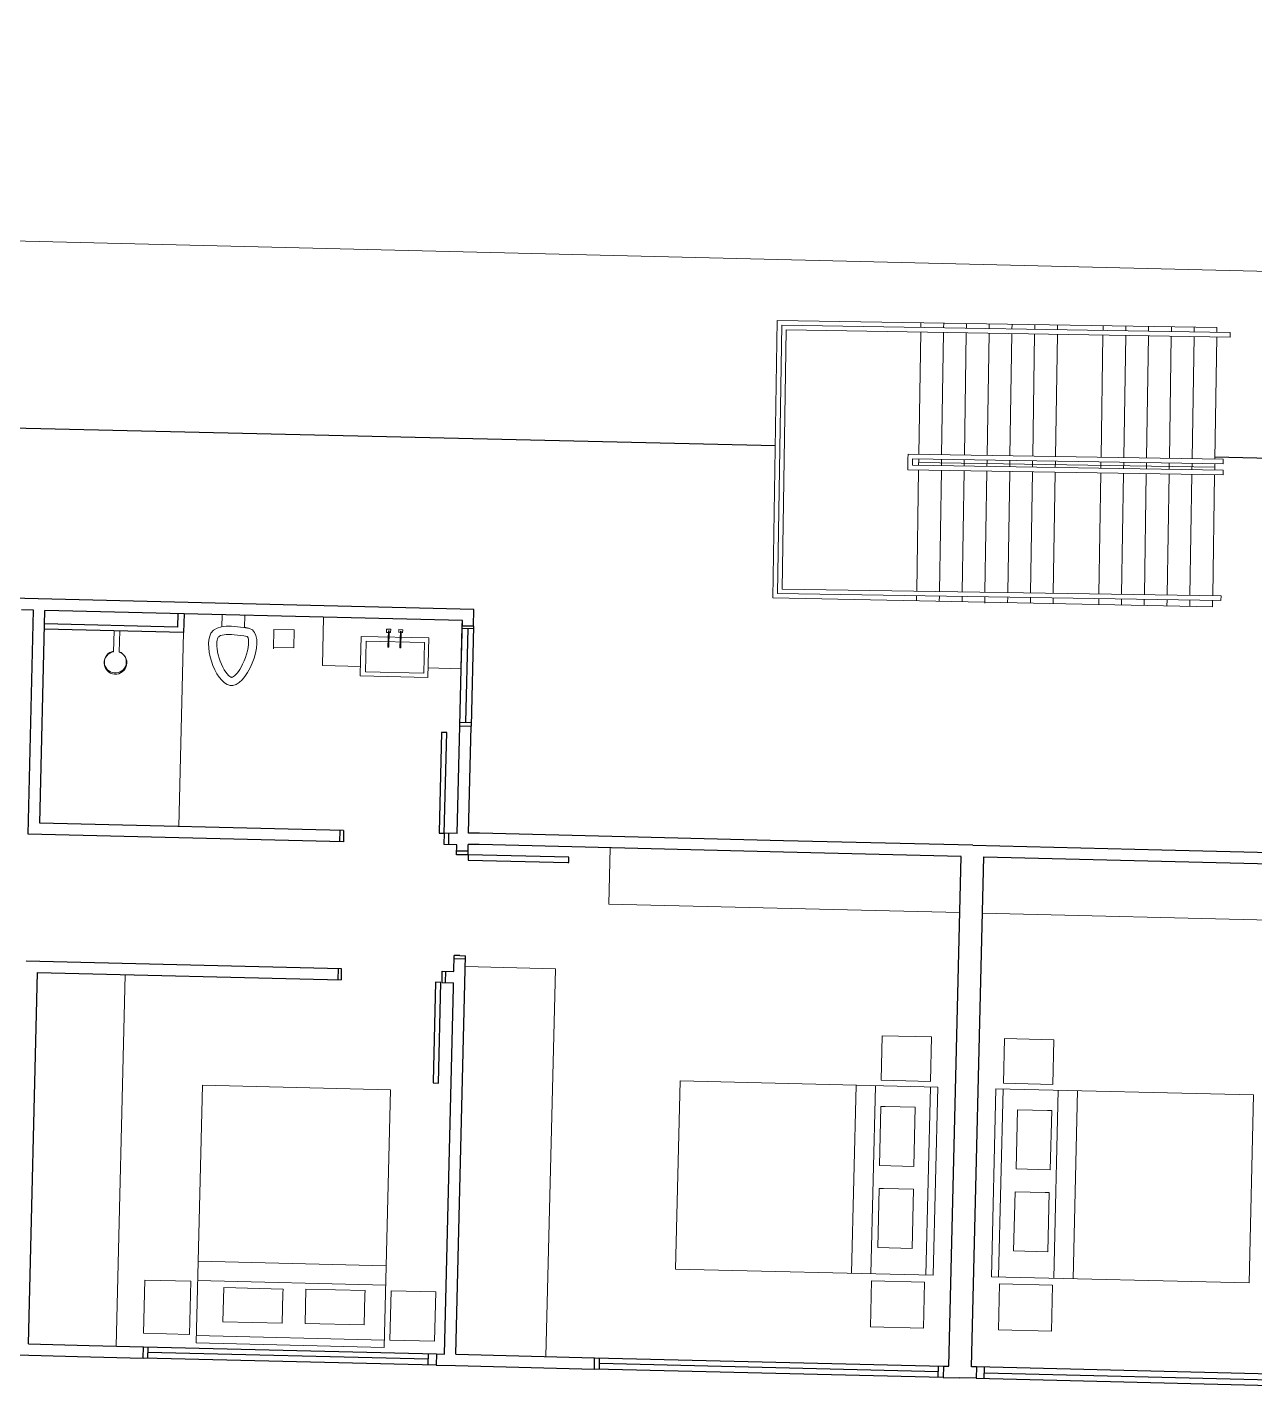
# Model space of a CAD drawing. Header units: millimetres. Extents: x 1418 to 1811, y 1796 to 1956.
# Drawn here: x 1472.64 to 1480.22, y 1840.97 to 1849.37 of the extents above; entities that cross this region are included whole.
import ezdxf

# ---------------------------------------------------------------- set-up
doc = ezdxf.new("R2010")
doc.units = ezdxf.units.MM
for name, color, linetype, lineweight in [('JANELAS', 5, 'Continuous', 25), ('layout', 253, 'Continuous', 13), ('LINHAFINA', 7, 'Continuous', 15), ('LINHAGROSSA', 7, 'Continuous', 30)]:
    doc.layers.add(name, color=color, linetype=linetype, lineweight=lineweight)

msp = doc.modelspace()

# ---------------------------------------------------------------- linework, layer by layer
at = {"layer": 'JANELAS'}
for p, q in [((1475.3146, 1845.0519), (1475.3296, 1845.6691)), ((1475.3993, 1845.6522), (1475.3292, 1845.6539)), ((1475.3643, 1845.653), (1475.3501, 1845.0727)), ((1475.3997, 1845.6674), (1475.3846, 1845.0502)), ((1475.3852, 1845.0718), (1475.3151, 1845.0735)), ((1473.3607, 1841.2175), (1475.1702, 1841.1735)), ((1473.3875, 1841.1468), (1473.3892, 1841.2168)), ((1475.1685, 1841.1034), (1473.359, 1841.1475)), ((1475.1202, 1841.1397), (1473.3883, 1841.1818)), ((1475.1193, 1841.1046), (1475.1211, 1841.1747)), ((1476.1474, 1841.1497), (1478.3027, 1841.0972)), ((1476.1767, 1841.0789), (1476.1784, 1841.1489)), ((1478.2703, 1841.063), (1476.1775, 1841.1139)), ((1478.301, 1841.0272), (1476.1457, 1841.0796)), ((1478.2695, 1841.0279), (1478.2712, 1841.098)), ((1480.6612, 1841.0398), (1478.5059, 1841.0923)), ((1478.5536, 1841.021), (1478.5553, 1841.0911)), ((1478.5545, 1841.0561), (1480.6314, 1841.0055)), ((1478.5042, 1841.0222), (1480.6595, 1840.9698))]:
    msp.add_line(p, q, dxfattribs=at)
at = {"layer": 'layout'}
for p, q in [((1473.8462, 1845.7367), (1473.8444, 1845.6649)), ((1473.9867, 1845.7333), (1473.9849, 1845.6599)), ((1474.4734, 1845.7241), (1474.4662, 1845.4258)), ((1474.8612, 1845.63), (1474.8617, 1845.6506)), ((1474.8617, 1845.6506), (1474.8877, 1845.65)), ((1474.8877, 1845.65), (1474.8872, 1845.6293)), ((1475.3232, 1845.405), (1475.3304, 1845.7032)), ((1473.1793, 1845.6394), (1473.1761, 1845.5108)), ((1473.2139, 1845.6386), (1473.2107, 1845.508)), ((1473.6085, 1845.629), (1473.5793, 1844.4304)), ((1474.1663, 1845.6479), (1474.1633, 1845.528)), ((1474.2921, 1845.6448), (1474.1663, 1845.6479)), ((1474.2894, 1845.5346), (1474.2921, 1845.6448)), ((1474.7001, 1845.3719), (1474.7058, 1845.6054)), ((1474.7058, 1845.6054), (1475.1226, 1845.5953)), ((1474.8872, 1845.6293), (1474.8612, 1845.63)), ((1474.8732, 1845.6399), (1474.8707, 1845.5377)), ((1474.8792, 1845.6398), (1474.8732, 1845.6399)), ((1474.8767, 1845.5376), (1474.8792, 1845.6398)), ((1474.9371, 1845.6289), (1474.9375, 1845.6472)), ((1474.9616, 1845.6297), (1474.9371, 1845.6305)), ((1474.9375, 1845.6472), (1474.962, 1845.6466)), ((1474.9476, 1845.6378), (1474.9451, 1845.5338)), ((1474.9524, 1845.638), (1474.9476, 1845.6381)), ((1474.9499, 1845.5337), (1474.9524, 1845.638)), ((1474.962, 1845.6466), (1474.9615, 1845.6267)), ((1475.1226, 1845.5953), (1475.1167, 1845.3521)), ((1474.1636, 1845.5376), (1474.2894, 1845.5346)), ((1474.8707, 1845.5377), (1474.8767, 1845.5376)), ((1474.9451, 1845.5338), (1474.9499, 1845.5337)), ((1474.4662, 1845.4258), (1474.7013, 1845.4201)), ((1475.1181, 1845.41), (1475.3232, 1845.405)), ((1474.6989, 1845.3622), (1474.7001, 1845.3719)), ((1475.1167, 1845.3521), (1474.6989, 1845.3622)), ((1476.2351, 1843.9519), (1476.2435, 1844.2992)), ((1478.4024, 1843.8991), (1476.2351, 1843.9519)), ((1478.5426, 1843.8957), (1480.7099, 1843.843)), ((1475.9047, 1843.5519), (1475.3485, 1843.5655)), ((1475.8464, 1841.157), (1475.9047, 1843.5519)), ((1473.1927, 1841.2216), (1473.2485, 1843.5152)), ((1473.7249, 1842.8329), (1473.6862, 1841.2412)), ((1474.8864, 1842.8047), (1473.7249, 1842.8329)), ((1474.8477, 1841.213), (1474.8864, 1842.8047)), ((1476.6747, 1842.8589), (1476.6465, 1841.6974)), ((1478.2664, 1842.8202), (1476.6747, 1842.8589)), ((1477.762, 1842.8325), (1477.7338, 1841.671)), ((1477.8814, 1842.8296), (1477.8531, 1841.6681)), ((1478.193, 1841.6598), (1478.2212, 1842.8213)), ((1478.2381, 1841.6587), (1478.2664, 1842.8202)), ((1478.5976, 1841.6499), (1478.6259, 1842.8114)), ((1478.6259, 1842.8114), (1480.2176, 1842.7727)), ((1478.6428, 1841.6488), (1478.6711, 1842.8103)), ((1479.0109, 1842.8021), (1478.9827, 1841.6406)), ((1479.1303, 1842.7992), (1479.102, 1841.6377)), ((1480.2176, 1842.7727), (1480.1893, 1841.6112)), ((1477.9066, 1842.3362), (1477.9155, 1842.7021)), ((1477.9155, 1842.7021), (1477.9415, 1842.7011)), ((1477.9415, 1842.7011), (1478.127, 1842.6966)), ((1478.127, 1842.6966), (1478.1181, 1842.331)), ((1478.7591, 1842.6812), (1478.7502, 1842.3156)), ((1478.9446, 1842.6767), (1478.7591, 1842.6812)), ((1478.9707, 1842.6764), (1478.9446, 1842.6767)), ((1478.9618, 1842.3105), (1478.9707, 1842.6764)), ((1478.1181, 1842.331), (1477.9066, 1842.3362)), ((1478.7502, 1842.3156), (1478.9618, 1842.3105)), ((1477.8969, 1841.8293), (1477.9058, 1842.1952)), ((1477.9058, 1842.1952), (1477.9318, 1842.1943)), ((1477.9318, 1842.1943), (1478.1173, 1842.1897)), ((1478.1173, 1842.1897), (1478.1084, 1841.8241)), ((1478.7441, 1842.1745), (1478.7352, 1841.8089)), ((1478.9296, 1842.17), (1478.7441, 1842.1745)), ((1478.9557, 1842.1696), (1478.9296, 1842.17)), ((1478.9468, 1841.8037), (1478.9557, 1842.1696)), ((1478.1084, 1841.8241), (1477.8969, 1841.8293)), ((1478.7352, 1841.8089), (1478.9468, 1841.8037)), ((1474.8599, 1841.7173), (1473.6985, 1841.7456)), ((1474.857, 1841.598), (1473.6955, 1841.6263)), ((1476.6465, 1841.6974), (1478.2381, 1841.6587)), ((1480.1893, 1841.6112), (1478.5976, 1841.6499)), ((1473.8516, 1841.3709), (1473.8568, 1841.5825)), ((1473.8568, 1841.5825), (1474.2227, 1841.5736)), ((1474.2217, 1841.5475), (1474.2172, 1841.362)), ((1474.2227, 1841.5736), (1474.2217, 1841.5475)), ((1474.3585, 1841.3612), (1474.3637, 1841.5728)), ((1474.3637, 1841.5728), (1474.7296, 1841.5639)), ((1474.7286, 1841.5378), (1474.7241, 1841.3523)), ((1474.7296, 1841.5639), (1474.7286, 1841.5378)), ((1474.2172, 1841.362), (1473.8516, 1841.3709)), ((1473.6873, 1841.2864), (1474.8488, 1841.2582)), ((1474.7241, 1841.3523), (1474.3585, 1841.3612)), ((1473.6862, 1841.2412), (1474.8477, 1841.213))]:
    msp.add_line(p, q, dxfattribs=at)
for points in [[(1474.7359, 1845.5766), (1475.0973, 1845.5678), (1475.0927, 1845.3776), (1474.7313, 1845.3864)], [(1477.9172, 1842.8634), (1477.9239, 1843.1387), (1478.2282, 1843.1313), (1478.2215, 1842.856)], [(1478.9768, 1842.8376), (1478.9835, 1843.1129), (1478.6792, 1843.1203), (1478.6725, 1842.845)], [(1473.3684, 1841.6285), (1473.6525, 1841.6216), (1473.6446, 1841.2939), (1473.3604, 1841.3008)], [(1477.8509, 1841.3409), (1477.8578, 1841.6251), (1478.1855, 1841.6171), (1478.1786, 1841.333)], [(1474.8909, 1841.5622), (1475.1662, 1841.5555), (1475.1588, 1841.2512), (1474.8834, 1841.2579)], [(1478.969, 1841.3137), (1478.9759, 1841.5978), (1478.6482, 1841.6058), (1478.6413, 1841.3217)]]:
    msp.add_lwpolyline(points, close=True, dxfattribs=at)
for centre, radius, start, end in [((1473.1881, 1845.4419), 0.0699, 99.82238, 71.11456), ((1473.187, 1845.4468), 0.0679, 99.09478, 69.48123)]:
    msp.add_arc(centre, radius, start, end, dxfattribs=at)
msp.add_spline([(1473.9849, 1845.6599), (1474.0163, 1845.6548), (1473.9133, 1845.3017), (1473.7778, 1845.6242), (1474.0163, 1845.6548)], degree=3, dxfattribs=at)
msp.add_open_spline([(1474.0023, 1845.6052), (1474.0037, 1845.6038), (1474.0096, 1845.5932), (1474.011, 1845.5311), (1473.9913, 1845.4628), (1473.9528, 1845.3959), (1473.9411, 1845.3801), (1473.92, 1845.3586), (1473.9108, 1845.3536), (1473.9042, 1845.3516), (1473.9052, 1845.3514), (1473.8931, 1845.3573), (1473.8806, 1845.3678), (1473.8435, 1845.42), (1473.8213, 1845.4802), (1473.8133, 1845.5499), (1473.8138, 1845.5685), (1473.8188, 1845.5946), (1473.822, 1845.5997), (1473.8301, 1845.6078), (1473.8398, 1845.613), (1473.8919, 1845.6198), (1473.9458, 1845.6135), (1474.0023, 1845.6052)], degree=3, knots=[0.006653, 0.006653, 0.006653, 0.006653, 0.101555, 0.101555, 0.286179, 0.286179, 0.356381, 0.356381, 0.426582, 0.426582, 0.496783, 0.496783, 0.584163, 0.584163, 0.765346, 0.765346, 0.841931, 0.841931, 0.918517, 0.918517, 1.019343, 1.019343, 1.191805, 1.191805, 1.191805, 1.191805], dxfattribs=at)
at = {"layer": 'LINHAFINA'}
for p, q in [((1418.2875, 1849.3682), (1485.2026, 1847.7395)), ((1477.2485, 1845.8443), (1477.2758, 1847.556)), ((1477.2758, 1847.556), (1479.9912, 1847.5128)), ((1477.3031, 1847.5266), (1477.2768, 1845.8702)), ((1480.0731, 1847.4825), (1477.3031, 1847.5266)), ((1477.3308, 1847.498), (1477.3053, 1845.8979)), ((1480.0726, 1847.4543), (1477.3308, 1847.498)), ((1478.1627, 1847.5419), (1478.1623, 1847.5129)), ((1478.3034, 1847.5396), (1478.3029, 1847.5106)), ((1478.444, 1847.5374), (1478.4436, 1847.5084)), ((1478.5847, 1847.5352), (1478.5842, 1847.5062)), ((1478.7253, 1847.5329), (1478.7249, 1847.5039)), ((1478.866, 1847.5307), (1478.8655, 1847.5017)), ((1479.0066, 1847.5284), (1479.0062, 1847.4994)), ((1479.2879, 1847.524), (1479.2875, 1847.495)), ((1479.4286, 1847.5217), (1479.4281, 1847.4927)), ((1479.5692, 1847.5195), (1479.5688, 1847.4905)), ((1479.7099, 1847.5172), (1479.7094, 1847.4882)), ((1479.8505, 1847.515), (1479.8501, 1847.486)), ((1479.9912, 1847.5128), (1479.9907, 1847.4838)), ((1478.1618, 1847.4848), (1478.1498, 1846.7296)), ((1478.3025, 1847.4825), (1478.2905, 1846.7274)), ((1478.4431, 1847.4803), (1478.4311, 1846.7252)), ((1478.5838, 1847.478), (1478.5718, 1846.7229)), ((1478.7244, 1847.4758), (1478.7124, 1846.7207)), ((1478.8651, 1847.4736), (1478.8531, 1846.7184)), ((1479.0057, 1847.4713), (1478.9937, 1846.7162)), ((1479.287, 1847.4668), (1479.275, 1846.7117)), ((1479.4277, 1847.4646), (1479.4157, 1846.7095)), ((1479.5683, 1847.4624), (1479.5563, 1846.7072)), ((1479.709, 1847.4601), (1479.697, 1846.705)), ((1479.8496, 1847.4579), (1479.8376, 1846.7028)), ((1479.9903, 1847.4556), (1479.9783, 1846.7005)), ((1480.0731, 1847.4825), (1480.0726, 1847.4543)), ((1478.0821, 1846.6628), (1478.0816, 1846.6347)), ((1478.0827, 1846.7026), (1478.0821, 1846.6628)), ((1478.0827, 1846.7026), (1478.0831, 1846.7307)), ((1480.0294, 1846.6997), (1478.0831, 1846.7307)), ((1478.1108, 1846.7021), (1478.1102, 1846.6623)), ((1478.1102, 1846.6623), (1480.0292, 1846.6318)), ((1480.029, 1846.6716), (1478.1108, 1846.7021)), ((1478.1494, 1846.7015), (1478.1487, 1846.6617)), ((1478.149, 1846.6795), (1479.9775, 1846.6504)), ((1478.29, 1846.6993), (1478.2894, 1846.6595)), ((1478.4307, 1846.697), (1478.43, 1846.6573)), ((1478.5713, 1846.6948), (1478.5707, 1846.655)), ((1478.712, 1846.6925), (1478.7113, 1846.6528)), ((1478.8526, 1846.6903), (1478.852, 1846.6505)), ((1478.9933, 1846.6881), (1478.9926, 1846.6483)), ((1479.2746, 1846.6836), (1479.2739, 1846.6438)), ((1479.4152, 1846.6813), (1479.4146, 1846.6416)), ((1479.5559, 1846.6791), (1479.5552, 1846.6393)), ((1479.6965, 1846.6769), (1479.6959, 1846.6371)), ((1479.8372, 1846.6746), (1479.8365, 1846.6349)), ((1479.9778, 1846.6724), (1479.9772, 1846.6326)), ((1480.0294, 1846.6997), (1480.029, 1846.6716)), ((1478.0816, 1846.6347), (1480.0288, 1846.6037)), ((1478.1483, 1846.6336), (1478.1364, 1845.8847)), ((1478.2889, 1846.6314), (1478.277, 1845.8824)), ((1478.4296, 1846.6291), (1478.4177, 1845.8802)), ((1478.5702, 1846.6269), (1478.5583, 1845.8779)), ((1478.7109, 1846.6246), (1478.699, 1845.8757)), ((1478.8515, 1846.6224), (1478.8396, 1845.8735)), ((1478.9922, 1846.6202), (1478.9803, 1845.8712)), ((1479.2735, 1846.6157), (1479.2616, 1845.8667)), ((1479.4141, 1846.6134), (1479.4022, 1845.8645)), ((1479.5548, 1846.6112), (1479.5429, 1845.8623)), ((1479.6954, 1846.609), (1479.6835, 1845.86)), ((1479.8361, 1846.6067), (1479.8242, 1845.8578)), ((1479.9767, 1846.6045), (1479.9648, 1845.8555)), ((1480.0292, 1846.6318), (1480.0288, 1846.6037)), ((1479.9637, 1845.788), (1477.2485, 1845.8443)), ((1477.2768, 1845.8702), (1480.0159, 1845.8266)), ((1477.3053, 1845.8979), (1480.0163, 1845.8547)), ((1478.1359, 1845.8565), (1478.1354, 1845.8259)), ((1478.2766, 1845.8543), (1478.2761, 1845.823)), ((1478.4172, 1845.852), (1478.4167, 1845.8201)), ((1478.5579, 1845.8498), (1478.5572, 1845.8104)), ((1478.6985, 1845.8476), (1478.698, 1845.8142)), ((1478.8392, 1845.8453), (1478.8386, 1845.8113)), ((1478.9798, 1845.8431), (1478.9793, 1845.8084)), ((1479.2611, 1845.8386), (1479.2605, 1845.8026)), ((1479.4018, 1845.8364), (1479.4012, 1845.7996)), ((1479.5424, 1845.8341), (1479.5418, 1845.7967)), ((1479.6831, 1845.8319), (1479.6824, 1845.7924)), ((1479.8237, 1845.8296), (1479.8231, 1845.7902)), ((1479.9644, 1845.8274), (1479.9637, 1845.788)), ((1480.0163, 1845.8547), (1480.0159, 1845.8266))]:
    msp.add_line(p, q, dxfattribs=at)
at = {"layer": 'LINHAGROSSA'}
for p, q in [((1477.2635, 1846.7828), (1470.6866, 1846.9356)), ((1494.2087, 1846.3392), (1479.9785, 1846.7125)), ((1475.4022, 1845.7716), (1471.8989, 1845.8569)), ((1472.6819, 1845.7677), (1472.6074, 1845.7695)), ((1472.6482, 1844.3829), (1472.6819, 1845.7677)), ((1472.72, 1844.4513), (1472.752, 1845.766)), ((1475.3304, 1845.7032), (1472.752, 1845.766)), ((1473.5732, 1845.746), (1473.5712, 1845.6629)), ((1473.6113, 1845.7451), (1473.6085, 1845.629)), ((1475.3997, 1845.6674), (1475.4022, 1845.7716)), ((1473.6085, 1845.629), (1472.7491, 1845.6499)), ((1473.5712, 1845.6629), (1472.7499, 1845.6829)), ((1475.3296, 1845.6691), (1475.3304, 1845.7032)), ((1475.3997, 1845.6674), (1475.3296, 1845.6691)), ((1475.2019, 1845.0122), (1475.1869, 1844.3961)), ((1475.234, 1845.0114), (1475.2019, 1845.0122)), ((1475.2188, 1844.3886), (1475.234, 1845.0114)), ((1475.2984, 1844.3885), (1475.3146, 1845.0519)), ((1475.3146, 1845.0519), (1475.3846, 1845.0502)), ((1475.3496, 1845.051), (1475.3496, 1845.0501)), ((1475.3686, 1844.3906), (1475.3846, 1845.0502)), ((1474.5972, 1844.4056), (1472.72, 1844.4513)), ((1474.573, 1844.4062), (1474.5713, 1844.3361)), ((1474.5972, 1844.4056), (1474.5955, 1844.3355)), ((1475.1869, 1844.3961), (1475.1868, 1844.3904)), ((1475.1868, 1844.3904), (1475.2189, 1844.3896)), ((1475.2184, 1844.3204), (1475.2201, 1844.3904)), ((1475.2984, 1844.3885), (1475.2201, 1844.3904)), ((1475.2461, 1844.3197), (1475.2478, 1844.3897)), ((1475.4363, 1844.3889), (1475.3686, 1844.3906)), ((1477.3149, 1844.3432), (1475.4363, 1844.3889)), ((1474.5955, 1844.3355), (1472.6482, 1844.3829)), ((1475.2967, 1844.3184), (1475.2184, 1844.3204)), ((1475.2952, 1844.2568), (1475.2967, 1844.3184)), ((1475.3653, 1844.2551), (1475.3669, 1844.3205)), ((1475.4346, 1844.3189), (1475.3669, 1844.3205)), ((1477.3132, 1844.2731), (1475.4346, 1844.3189)), ((1478.4827, 1844.3148), (1477.3149, 1844.3432)), ((1478.4827, 1844.3148), (1479.6504, 1844.2863)), ((1475.3653, 1844.2551), (1475.2952, 1844.2568)), ((1475.3658, 1844.2776), (1475.2958, 1844.2793)), ((1475.3661, 1844.2556), (1475.3653, 1844.2236)), ((1475.3653, 1844.2236), (1475.9813, 1844.2086)), ((1475.9889, 1844.2405), (1475.3661, 1844.2556)), ((1475.987, 1844.2084), (1475.9878, 1844.2405)), ((1478.4109, 1844.2464), (1477.3132, 1844.2731)), ((1478.3342, 1841.0965), (1478.4109, 1844.2464)), ((1478.4743, 1841.0931), (1478.551, 1844.243)), ((1478.551, 1844.243), (1479.6487, 1844.2163)), ((1479.6504, 1844.2863), (1481.529, 1844.2406)), ((1475.9813, 1844.2086), (1475.987, 1844.2084)), ((1479.6487, 1844.2163), (1481.5273, 1844.1706)), ((1475.2777, 1843.5359), (1475.2801, 1843.634)), ((1475.3151, 1843.6332), (1475.2801, 1843.634)), ((1475.3151, 1843.6332), (1475.3501, 1843.6323)), ((1472.6371, 1843.6002), (1474.5828, 1843.5529)), ((1474.5627, 1843.5534), (1474.561, 1843.4833)), ((1474.5828, 1843.5529), (1474.5811, 1843.4828)), ((1475.3496, 1843.6108), (1475.2795, 1843.6125)), ((1475.2902, 1841.1706), (1475.3501, 1843.6323)), ((1472.6497, 1841.2348), (1472.7055, 1843.5285)), ((1472.7055, 1843.5285), (1474.5811, 1843.4828)), ((1475.1653, 1843.4686), (1475.1503, 1842.8526)), ((1475.1974, 1843.4679), (1475.1653, 1843.4686)), ((1475.1822, 1842.845), (1475.1974, 1843.4679)), ((1475.2049, 1843.4676), (1475.2066, 1843.5377)), ((1475.2049, 1843.4676), (1475.276, 1843.4659)), ((1475.2066, 1843.5377), (1475.2777, 1843.5359)), ((1475.2272, 1843.4671), (1475.2289, 1843.5371)), ((1475.2753, 1843.4377), (1475.276, 1843.4659)), ((1475.2202, 1841.1723), (1475.2753, 1843.4377)), ((1475.1503, 1842.8526), (1475.1502, 1842.8469)), ((1475.1502, 1842.8469), (1475.1823, 1842.8461)), ((1472.6497, 1841.2348), (1473.0247, 1841.2257)), ((1473.0247, 1841.2257), (1473.3607, 1841.2175)), ((1473.359, 1841.1475), (1473.3607, 1841.2175)), ((1472.5779, 1841.1665), (1472.953, 1841.1573)), ((1472.953, 1841.1573), (1473.359, 1841.1475)), ((1475.1702, 1841.1735), (1475.1685, 1841.1034)), ((1475.1702, 1841.1735), (1475.2202, 1841.1723)), ((1475.2902, 1841.1706), (1476.1474, 1841.1497)), ((1476.1457, 1841.0796), (1476.1474, 1841.1497)), ((1475.1685, 1841.1034), (1475.2885, 1841.1005)), ((1475.2885, 1841.1005), (1476.1457, 1841.0796)), ((1478.3027, 1841.0972), (1478.301, 1841.0272)), ((1478.3027, 1841.0972), (1478.3342, 1841.0965)), ((1478.5059, 1841.0923), (1478.4743, 1841.0931)), ((1478.5059, 1841.0923), (1478.5042, 1841.0222)), ((1478.301, 1841.0272), (1478.4026, 1841.0247)), ((1478.5042, 1841.0222), (1478.4026, 1841.0247))]:
    msp.add_line(p, q, dxfattribs=at)

doc.saveas('drawing.dxf')
